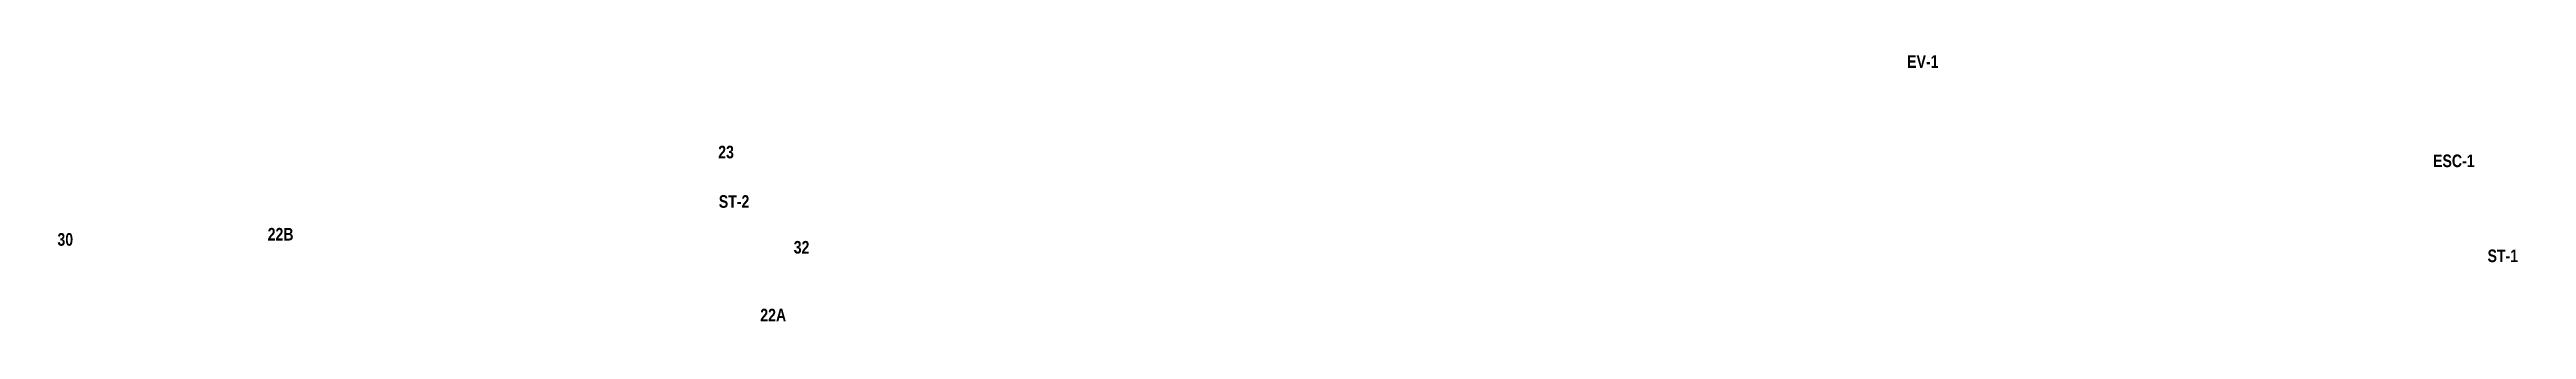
# Model space of a CAD drawing. Header units: millimetres. Extents: x -55323 to 62503, y -4446 to 8855.
import ezdxf
from ezdxf.enums import TextEntityAlignment as Align

# ---------------------------------------------------------------- set-up
doc = ezdxf.new("R2010")
doc.units = ezdxf.units.MM
doc.set_wipeout_variables(frame=1)
doc.layers.add('ARC_TAG_ROOM NAME', color=63, linetype='Continuous')
doc.layers.add('ARC_TAG_ROOM NAME 2', color=1, linetype='Continuous')
doc.styles.add('Arial_B_2', font='arialbd.ttf', dxfattribs={"width": 0.8, "height": 710.329341})

# ---------------------------------------------------------------- blocks, each defined once
blk = doc.blocks.new('A$Cfbf744ef')
blk.add_wipeout([(0, 976), (-302, 929), (-574, 790), (-790, 574), (-929, 302), (-976, 0), (-929, -302), (-790, -574), (-574, -790), (-302, -929), (0, -976), (302, -929), (574, -790), (790, -574), (929, -302), (976, 0), (929, 302), (790, 574), (574, 790), (302, 929)]).dxf.layer = 'ARC_TAG_ROOM NAME 2'
blk = doc.blocks.new('A$Cfa825779')
blk.add_wipeout([(-1611, 640), (1611, 640), (1611, -640), (-1611, -640)]).dxf.layer = 'ARC_TAG_ROOM NAME 2'

msp = doc.modelspace()

# ---------------------------------------------------------------- block references
at = {"layer": 'ARC_TAG_ROOM NAME 2', "xscale": -0.75, "yscale": 0.75, "zscale": 0.75}
for name, p in [('A$Cfa825779', (33784, 8375)), ('A$Cfbf744ef', (-23173, 4043)), ('A$Cfa825779', (58988, 3568)), ('A$Cfa825779', (-22770, 1635)), ('A$Cfbf744ef', (-54591, -71)), ('A$Cfbf744ef', (-44309, 165)), ('A$Cfbf744ef', (-19596, -469)), ('A$Cfa825779', (61295, -948)), ('A$Cfbf744ef', (-20856, -3714))]:
    msp.add_blockref(name, p, dxfattribs=at)

# ---------------------------------------------------------------- next in the draw order: texts
at = {"layer": 'ARC_TAG_ROOM NAME', "lineweight": 9, "style": 'Arial_B_2', "width": 0.8}
for s, p in [('ESC-1', (59048, 3568)), ('ST-2', (-22760, 1635)), ('ST-1', (61379, -948))]:
    msp.add_text(s, height=600, dxfattribs=at).set_placement(p, align=Align.MIDDLE_CENTER)
at = {"layer": 'ARC_TAG_ROOM NAME', "lineweight": 9, "char_height": 600, "width": 698.4, "attachment_point": 5, "line_spacing_factor": 0.938532, "style": 'Arial_B_2'}
for s, insert in [('EV-1', (33788, 8286)), ('23', (-23142, 3981)), ('30', (-54575, -173)), ('22B', (-44332, 79)), ('32', (-19550, -546)), ('22A', (-20898, -3763))]:
    msp.add_mtext(s, dxfattribs=dict(at, insert=insert))

doc.saveas('drawing.dxf')
